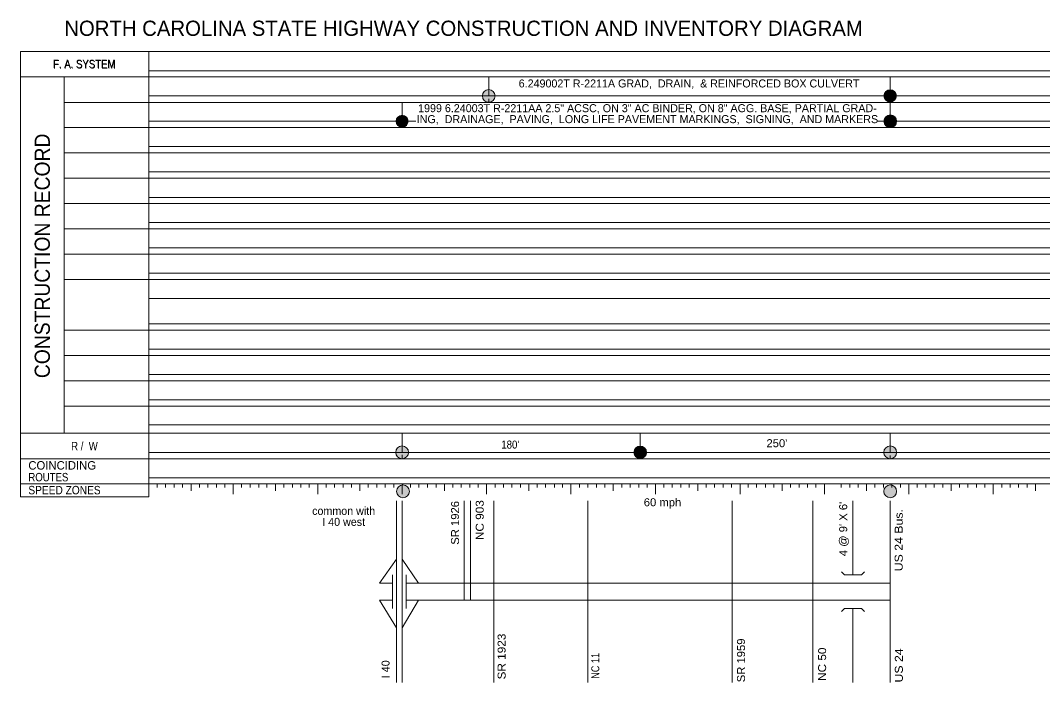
# Model space of a CAD drawing. Extents: x 302122.6 to 302144.1, y 210970.4 to 210987.1.
# Drawn here: x 302122.57 to 302134.68, y 210978.94 to 210986.79 of the extents above; entities that cross this region are included whole.
import ezdxf
from ezdxf.enums import TextEntityAlignment as Align

# ---------------------------------------------------------------- set-up
doc = ezdxf.new("R2010")
doc.units = 0
doc.header["$LTSCALE"] = 0.04
doc.layers.add('1', color=7, linetype='Continuous', lineweight=13)

msp = doc.modelspace()

# ---------------------------------------------------------------- hatches: boundary and pattern name
at = {"layer": '1'}
for points in [[(302128.1976, 210985.8957, 1), (302128.0464, 210985.8957, 1)], [(302132.9517, 210985.8957, 1), (302132.8043, 210985.8957, 1)], [(302127.1668, 210985.5952, 1), (302127.0252, 210985.5952, 1)], [(302132.9535, 210985.5952, 1), (302132.8025, 210985.5952, 1)], [(302127.1717, 210981.6718, 1), (302127.0203, 210981.6718, 1)], [(302129.9911, 210981.6718, 1), (302129.8409, 210981.6718, 1)], [(302132.9538, 210981.6718, 1), (302132.8022, 210981.6718, 1)], [(302127.1819, 210981.2098, 1), (302127.0303, 210981.2098, 1)], [(302132.9539, 210981.2098, 1), (302132.8022, 210981.2098, 1)]]:
    msp.add_hatch(color=256, dxfattribs=at).paths.add_polyline_path(points)

# ---------------------------------------------------------------- linework, layer by layer
for p, q in [((302122.5741, 210986.4221), (302144.1043, 210986.4221)), ((302122.5741, 210986.4221), (302122.5741, 210981.1454)), ((302124.0958, 210981.1454), (302124.0958, 210986.4221)), ((302122.5741, 210986.1216), (302144.1043, 210986.1216)), ((302123.0933, 210986.1216), (302123.0933, 210981.8978)), ((302124.0958, 210986.1938), (302144.1043, 210986.1938)), ((302128.122, 210985.8957), (302128.122, 210986.1216)), ((302132.878, 210985.8957), (302132.878, 210986.1216)), ((302124.0958, 210985.8957), (302144.1043, 210985.8957)), ((302128.122, 210985.8187), (302128.122, 210985.8617)), ((302132.878, 210985.5952), (302132.878, 210985.8846)), ((302123.0933, 210985.8187), (302144.1043, 210985.8187)), ((302127.096, 210985.5952), (302127.096, 210985.8187)), ((302123.0933, 210985.5206), (302144.1043, 210985.5206)), ((302124.0958, 210985.5952), (302127.2598, 210985.5952)), ((302127.096, 210985.5206), (302127.096, 210985.5533)), ((302132.7312, 210985.5952), (302144.1043, 210985.5952)), ((302132.878, 210985.5206), (302132.878, 210985.5669)), ((302124.0958, 210985.2971), (302144.1043, 210985.2971)), ((302123.0933, 210985.2201), (302144.1043, 210985.2201)), ((302123.0933, 210984.922), (302144.1043, 210984.922)), ((302124.0958, 210984.9942), (302144.1043, 210984.9942)), ((302124.0958, 210984.6937), (302144.1043, 210984.6937)), ((302123.0933, 210984.6191), (302144.1043, 210984.6191)), ((302124.0958, 210984.3956), (302144.1043, 210984.3956)), ((302123.0933, 210984.3186), (302144.1043, 210984.3186)), ((302124.0958, 210984.0951), (302144.1043, 210984.0951)), ((302123.0933, 210984.0205), (302144.1043, 210984.0205)), ((302124.0958, 210983.7946), (302144.1043, 210983.7946)), ((302123.0933, 210983.72), (302144.1043, 210983.72)), ((302124.0958, 210983.4941), (302144.1043, 210983.4941)), ((302124.0958, 210983.1936), (302144.1043, 210983.1936)), ((302123.0933, 210983.119), (302144.1043, 210983.119)), ((302123.0933, 210982.8185), (302144.1043, 210982.8185)), ((302124.0958, 210982.8955), (302144.1043, 210982.8955)), ((302124.0958, 210982.5926), (302144.1043, 210982.5926)), ((302123.0933, 210982.5204), (302144.1043, 210982.5204)), ((302123.0933, 210982.2175), (302144.1043, 210982.2175)), ((302124.0958, 210982.2945), (302144.1043, 210982.2945)), ((302124.0958, 210981.9964), (302144.1043, 210981.9964)), ((302122.5741, 210981.8978), (302144.1043, 210981.8978)), ((302127.096, 210981.6718), (302127.096, 210981.8978)), ((302129.916, 210981.6718), (302129.916, 210981.8978)), ((302132.878, 210981.6718), (302132.878, 210981.8978)), ((302124.0958, 210981.6718), (302144.1043, 210981.6718)), ((302127.096, 210981.5949), (302127.096, 210981.6421)), ((302129.916, 210981.5949), (302129.916, 210981.6406)), ((302132.878, 210981.5949), (302132.878, 210981.6345)), ((302124.0958, 210981.3713), (302144.1043, 210981.3713)), ((302124.1943, 210981.2559), (302124.1943, 210981.2968)), ((302124.2929, 210981.2559), (302124.2929, 210981.2968)), ((302124.3963, 210981.2559), (302124.3963, 210981.2968)), ((302124.4948, 210981.2559), (302124.4948, 210981.2968)), ((302124.5958, 210981.2151), (302124.5958, 210981.2968)), ((302124.6944, 210981.2559), (302124.6944, 210981.2968)), ((302124.7929, 210981.2559), (302124.7929, 210981.2968)), ((302124.8963, 210981.2559), (302124.8963, 210981.2968)), ((302124.9949, 210981.2559), (302124.9949, 210981.2968)), ((302125.0958, 210981.1766), (302125.0958, 210981.2968)), ((302125.1944, 210981.2559), (302125.1944, 210981.2968)), ((302125.2954, 210981.2559), (302125.2954, 210981.2968)), ((302125.3963, 210981.2559), (302125.3963, 210981.2968)), ((302125.4949, 210981.2559), (302125.4949, 210981.2968)), ((302125.5959, 210981.2151), (302125.5959, 210981.2968)), ((302125.6944, 210981.2559), (302125.6944, 210981.2968)), ((302125.7954, 210981.2559), (302125.7954, 210981.2968)), ((302125.8964, 210981.2559), (302125.8964, 210981.2968)), ((302125.9949, 210981.2559), (302125.9949, 210981.2968)), ((302126.0959, 210981.1766), (302126.0959, 210981.2968)), ((302126.1945, 210981.2559), (302126.1945, 210981.2968)), ((302126.2954, 210981.2559), (302126.2954, 210981.2968)), ((302126.3964, 210981.2559), (302126.3964, 210981.2968)), ((302126.4974, 210981.2559), (302126.4974, 210981.2968)), ((302126.5959, 210981.2151), (302126.5959, 210981.2968)), ((302126.6945, 210981.2559), (302126.6945, 210981.2968)), ((302126.7955, 210981.2559), (302126.7955, 210981.2968)), ((302126.8964, 210981.2559), (302126.8964, 210981.2968)), ((302126.9974, 210981.2559), (302126.9974, 210981.2968)), ((302127.096, 210981.1766), (302127.096, 210981.2968)), ((302127.1945, 210981.2559), (302127.1945, 210981.2968)), ((302127.2955, 210981.2559), (302127.2955, 210981.2968)), ((302127.3965, 210981.2559), (302127.3965, 210981.2968)), ((302127.4974, 210981.2559), (302127.4974, 210981.2968)), ((302127.596, 210981.2151), (302127.596, 210981.2968)), ((302127.697, 210981.2559), (302127.697, 210981.2968)), ((302127.7955, 210981.2559), (302127.7955, 210981.2968)), ((302127.8965, 210981.2559), (302127.8965, 210981.2968)), ((302127.9975, 210981.2559), (302127.9975, 210981.2968)), ((302128.096, 210981.1766), (302128.096, 210981.2968)), ((302128.197, 210981.2559), (302128.197, 210981.2968)), ((302128.2956, 210981.2559), (302128.2956, 210981.2968)), ((302128.3965, 210981.2559), (302128.3965, 210981.2968)), ((302128.4975, 210981.2559), (302128.4975, 210981.2968)), ((302128.5961, 210981.2151), (302128.5961, 210981.2968)), ((302128.697, 210981.2559), (302128.697, 210981.2968)), ((302128.7956, 210981.2559), (302128.7956, 210981.2968)), ((302128.899, 210981.2559), (302128.899, 210981.2968)), ((302128.9975, 210981.2559), (302128.9975, 210981.2968)), ((302129.0961, 210981.1766), (302129.0961, 210981.2968)), ((302129.1971, 210981.2559), (302129.1971, 210981.2968)), ((302129.2956, 210981.2559), (302129.2956, 210981.2968)), ((302129.399, 210981.2559), (302129.399, 210981.2968)), ((302129.4976, 210981.2559), (302129.4976, 210981.2968)), ((302129.5961, 210981.2151), (302129.5961, 210981.2968)), ((302129.6971, 210981.2559), (302129.6971, 210981.2968)), ((302129.7957, 210981.2559), (302129.7957, 210981.2968)), ((302129.899, 210981.2559), (302129.899, 210981.2968)), ((302129.9976, 210981.2559), (302129.9976, 210981.2968)), ((302130.0986, 210981.1766), (302130.0986, 210981.2968)), ((302130.1971, 210981.2559), (302130.1971, 210981.2968)), ((302130.2957, 210981.2559), (302130.2957, 210981.2968)), ((302130.3991, 210981.2559), (302130.3991, 210981.2968)), ((302130.4976, 210981.2559), (302130.4976, 210981.2968)), ((302130.5986, 210981.2151), (302130.5986, 210981.2968)), ((302130.6972, 210981.2559), (302130.6972, 210981.2968)), ((302130.7957, 210981.2559), (302130.7957, 210981.2968)), ((302130.8991, 210981.2559), (302130.8991, 210981.2968)), ((302130.9977, 210981.2559), (302130.9977, 210981.2968)), ((302131.0986, 210981.1766), (302131.0986, 210981.2968)), ((302131.1972, 210981.2559), (302131.1972, 210981.2968)), ((302131.2958, 210981.2559), (302131.2958, 210981.2968)), ((302131.3991, 210981.2559), (302131.3991, 210981.2968)), ((302131.4977, 210981.2559), (302131.4977, 210981.2968)), ((302131.5987, 210981.2151), (302131.5987, 210981.2968)), ((302131.6972, 210981.2559), (302131.6972, 210981.2968)), ((302131.7982, 210981.2559), (302131.7982, 210981.2968)), ((302131.8992, 210981.2559), (302131.8992, 210981.2968)), ((302131.9977, 210981.2559), (302131.9977, 210981.2968)), ((302132.0987, 210981.1766), (302132.0987, 210981.2968)), ((302132.2982, 210981.2559), (302132.2982, 210981.2968)), ((302132.3992, 210981.2559), (302132.3992, 210981.2968)), ((302132.4978, 210981.2559), (302132.4978, 210981.2968)), ((302132.5987, 210981.2151), (302132.5987, 210981.2968)), ((302132.6973, 210981.2559), (302132.6973, 210981.2968)), ((302132.7983, 210981.2559), (302132.7983, 210981.2968)), ((302132.8992, 210981.2559), (302132.8992, 210981.2968)), ((302133.0002, 210981.2559), (302133.0002, 210981.2968)), ((302133.0988, 210981.1766), (302133.0988, 210981.2968)), ((302133.1973, 210981.2559), (302133.1973, 210981.2968)), ((302133.2983, 210981.2559), (302133.2983, 210981.2968)), ((302133.3993, 210981.2559), (302133.3993, 210981.2968)), ((302133.5002, 210981.2559), (302133.5002, 210981.2968)), ((302133.5988, 210981.2151), (302133.5988, 210981.2968)), ((302133.6974, 210981.2559), (302133.6974, 210981.2968)), ((302133.7983, 210981.2559), (302133.7983, 210981.2968)), ((302133.8993, 210981.2559), (302133.8993, 210981.2968)), ((302134.0003, 210981.2559), (302134.0003, 210981.2968)), ((302134.0988, 210981.1766), (302134.0988, 210981.2968)), ((302134.1998, 210981.2559), (302134.1998, 210981.2968)), ((302134.2984, 210981.2559), (302134.2984, 210981.2968)), ((302134.3993, 210981.2559), (302134.3993, 210981.2968)), ((302134.5003, 210981.2559), (302134.5003, 210981.2968)), ((302134.5989, 210981.2151), (302134.5989, 210981.2968)), ((302122.5741, 210981.1454), (302124.0958, 210981.1454)), ((302127.0301, 210981.0968), (302127.0301, 210980.425)), ((302127.0967, 210981.0968), (302127.0967, 210980.4062)), ((302127.8296, 210981.0968), (302127.8296, 210979.9203)), ((302127.9054, 210981.0968), (302127.9054, 210979.9203)), ((302128.1812, 210981.0968), (302128.1812, 210978.9438)), ((302129.295, 210981.0968), (302129.295, 210978.9438)), ((302131.0065, 210981.0968), (302131.0065, 210978.9438)), ((302131.9624, 210981.0968), (302131.9624, 210978.9438)), ((302132.4362, 210981.0968), (302132.4362, 210980.2203)), ((302132.878, 210981.0968), (302132.878, 210978.9438)), ((302127.0301, 210980.4062), (302126.829, 210980.1203)), ((302127.289, 210980.1203), (302127.0967, 210980.4062)), ((302127.1432, 210980.2203), (302127.1432, 210980.0203)), ((302132.3008, 210980.2557), (302132.3362, 210980.2203)), ((302132.3362, 210980.2203), (302132.4362, 210980.2203)), ((302132.4362, 210980.2203), (302132.5362, 210980.2203)), ((302132.5362, 210980.2203), (302132.5716, 210980.2557)), ((302126.829, 210980.1203), (302126.9836, 210980.1203)), ((302127.1432, 210980.1203), (302127.289, 210980.1203)), ((302127.289, 210980.1203), (302132.878, 210980.1203)), ((302126.829, 210979.9203), (302126.9836, 210979.9203)), ((302127.0301, 210979.5932), (302126.829, 210979.9203)), ((302127.289, 210979.9203), (302127.0967, 210979.5932)), ((302127.1432, 210980.0203), (302127.1432, 210979.8203)), ((302127.1432, 210979.9203), (302127.289, 210979.9203)), ((302127.289, 210979.9203), (302132.878, 210979.9203)), ((302132.3008, 210979.7849), (302132.3362, 210979.8203)), ((302132.3362, 210979.8203), (302132.4362, 210979.8203)), ((302132.4362, 210979.8203), (302132.5362, 210979.8203)), ((302132.4362, 210979.8203), (302132.4362, 210978.9438)), ((302132.5362, 210979.8203), (302132.5716, 210979.7849)), ((302127.0301, 210979.5919), (302127.0301, 210978.9438)), ((302127.0967, 210979.5932), (302127.0967, 210978.9438))]:
    msp.add_line(p, q, dxfattribs=at)
for points in [[(302122.5741, 210981.5949), (302124.0958, 210981.5949), (302144.1043, 210981.5949)], [(302122.5741, 210981.2968), (302124.0958, 210981.2968), (302144.1043, 210981.2968)], [(302127.0301, 210980.425), (302127.0301, 210980.0203), (302127.0301, 210979.5919)], [(302127.0967, 210980.4062), (302127.0967, 210980.0203), (302127.0967, 210979.5932)], [(302126.9836, 210980.2203), (302126.9836, 210980.0203), (302126.9836, 210979.8203)]]:
    msp.add_lwpolyline(points, dxfattribs=at)
for centre, radius in [((302128.122, 210985.8957), 0.0756), ((302132.878, 210985.8957), 0.0737), ((302127.096, 210985.5952), 0.0708), ((302132.878, 210985.5952), 0.0755), ((302127.096, 210981.6718), 0.0757), ((302129.916, 210981.6718), 0.0751), ((302132.878, 210981.6718), 0.0758), ((302127.1061, 210981.2098), 0.0758), ((302132.878, 210981.2098), 0.0758)]:
    msp.add_circle(centre, radius, dxfattribs=at)

# ---------------------------------------------------------------- texts
for s, height, p in [('NORTH CAROLINA STATE HIGHWAY CONSTRUCTION AND INVENTORY DIAGRAM', 0.1801, (302123.0933, 210986.6072)), ('COINCIDING', 0.1, (302122.6678, 210981.4675))]:
    msp.add_text(s, height=height, dxfattribs=at).set_placement(p)
for s, height, width, p in [('F. A. SYSTEM', 0.1, 0.85, (302123.3289, 210986.225)), ('F. A. SYSTEM', 0.1, 0.85, (302123.3337, 210986.2202)), ('R /  W', 0.1, 0.85, (302123.3325, 210981.6959)), ("180'", 0.0948, 0.9, (302128.3767, 210981.7165)), ("250'", 0.0948, 1.05, (302131.5359, 210981.7328)), ('60 mph', 0.0948, 1.05, (302130.1807, 210981.0329))]:
    msp.add_text(s, height=height, dxfattribs=dict(at, width=width)).set_placement(p, align=Align.CENTER)
for s, p in [('6.249002T R-2211A GRAD,  DRAIN,  & REINFORCED BOX CULVERT', (302130.4953, 210985.9959)), ('1999 6.24003T R-2211AA 2.5" ACSC, ON 3" AC BINDER, ON 8" AGG. BASE, PARTIAL GRAD-', (302130.0019, 210985.7027)), ('ING,  DRAINAGE,  PAVING,  LONG LIFE PAVEMENT MARKINGS,  SIGNING,  AND MARKERS', (302130.002, 210985.5729)), ('common with', (302126.403, 210980.9306)), ('I 40 west', (302126.403, 210980.8008))]:
    msp.add_text(s, height=0.0948, dxfattribs=at).set_placement(p, align=Align.CENTER)
for s, height, width, p in [('CONSTRUCTION RECORD', 0.1801, 0.95, (302122.9226, 210984.0001)), ('SR 1926', 0.0948, 1.05, (302127.7701, 210980.8362)), ('NC 903', 0.0948, 1.1, (302128.0622, 210980.8687)), ("4 @ 9' X 6'", 0.0948, 1.05, (302132.3684, 210980.7638)), ('US 24 Bus.', 0.0948, 1.15, (302133.0259, 210980.6311)), ('SR 1923', 0.0948, 1.1, (302128.3217, 210979.2521)), ('SR 1959', 0.0948, 1.05, (302131.1582, 210979.2067)), ('NC 50', 0.0948, 1.1, (302132.1185, 210979.1612)), ('US 24', 0.09477, 1.15, (302133.0277, 210979.1469)), ('NC 11', 0.0948, 0.85, (302129.432, 210979.1418))]:
    msp.add_text(s, height=height, rotation=90, dxfattribs=dict(at, width=width)).set_placement(p, align=Align.CENTER)
for s, width, p in [('ROUTES', 0.85, (302122.6678, 210981.3281)), ('SPEED ZONES', 0.9, (302122.6678, 210981.1742))]:
    msp.add_text(s, height=0.1, dxfattribs=dict(at, width=width)).set_placement(p)
msp.add_text('I 40 ', height=0.0948, rotation=90, dxfattribs=at).set_placement((302126.9472, 210979.1193), align=Align.CENTER)

doc.saveas('drawing.dxf')
